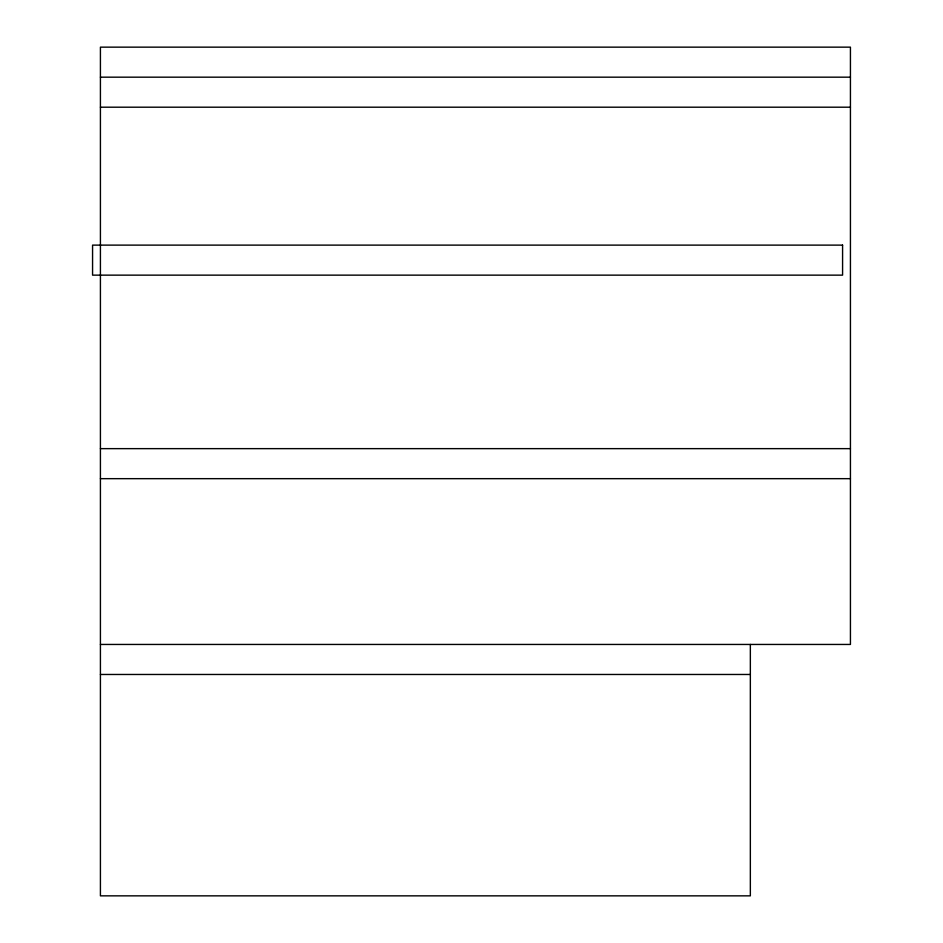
<?xml version="1.0" encoding="UTF-8"?>
<svg xmlns="http://www.w3.org/2000/svg" width="943" height="943" viewBox="0 0 943 943"><rect width="100%" height="100%" fill="white"/><g stroke="black" fill="none" stroke-linecap="round" stroke-linejoin="round"><path stroke-width="1.41" d="M100.418 77.173L850.433 77.173M100.418 107.196L850.433 107.196M100.418 448.644L850.433 448.644M100.418 478.667L850.433 478.667M100.418 644.446L850.433 644.446L850.433 47.15L100.418 47.15L100.418 895.85L750.345 895.85L750.345 644.446M100.418 674.469L750.345 674.469M842.582 245.121L92.567 245.121L92.567 275.144L842.582 275.144L842.582 245.121"/></g></svg>
